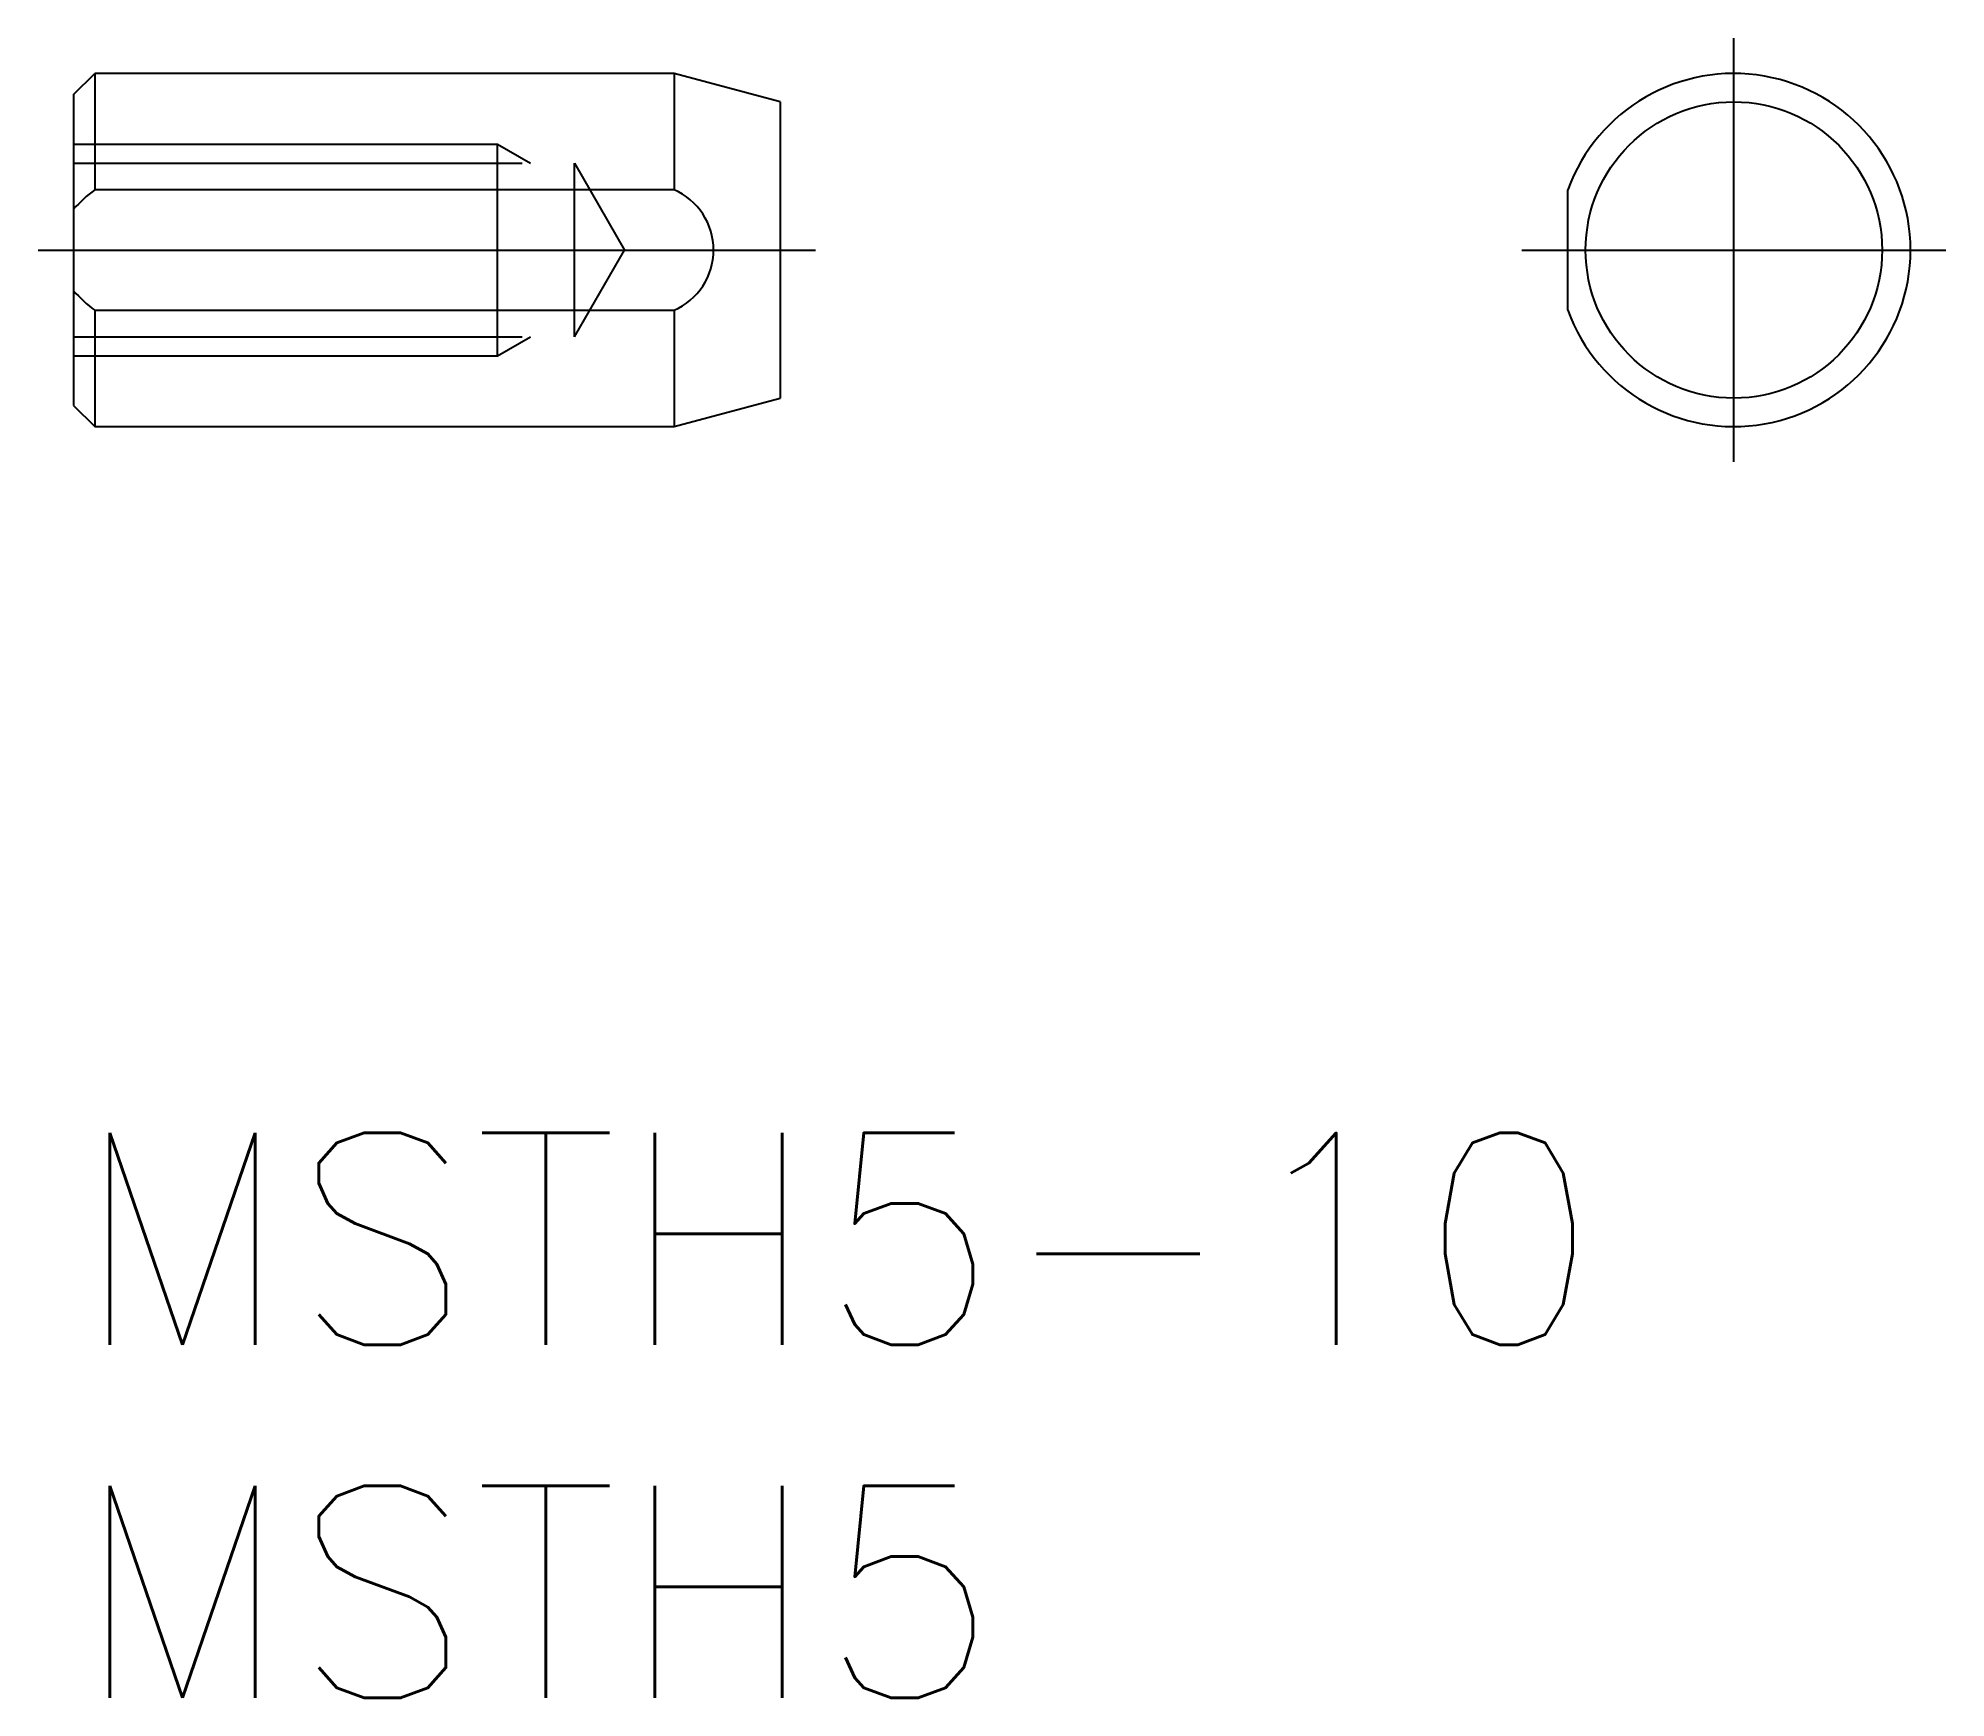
# Model space of a CAD drawing. Extents: x -0.5 to 26.5, y -8 to 15.5.
import ezdxf

# ---------------------------------------------------------------- set-up
doc = ezdxf.new("R2010")
doc.units = 0
doc.header["$LTSCALE"] = 0.5
doc.linetypes.add('CENTER', pattern=[50.8, 31.75, -6.35, 6.35, -6.35])
doc.linetypes.add('DASHED', pattern=[19.05, 12.7, -6.35])
for name, color, linetype in [('MSM_CENTER', 1, 'CENTER'), ('MSM_CONTINUOUS', 7, 'CONTINUOUS'), ('MSM_DASHED', 4, 'DASHED'), ('MSM_PART_NUMBER', 7, 'CONTINUOUS')]:
    doc.layers.add(name, color=color, linetype=linetype)
doc.styles.get("Standard").update_dxf_attribs({"font": 'txt.shx', "height": 3, "bigfont": 'bigfont.shx'})

# ---------------------------------------------------------------- blocks, each defined once
blk = doc.blocks.new('*U2')
at = {"layer": 'MSM_PART_NUMBER'}
blk.add_text('MSTH5-10', height=3, dxfattribs=at).set_placement((0, -3))
blk = doc.blocks.new('*U3')
at = {"layer": 'MSM_PART_NUMBER'}
blk.add_text('MSTH5', height=3, dxfattribs=at).set_placement((0, -8))

msp = doc.modelspace()

# ---------------------------------------------------------------- linework, layer by layer
at = {"layer": 'MSM_CENTER'}
for p, q in [((23.5, 9.5), (23.5, 15.5)), ((-0.5, 12.5), (10.5, 12.5)), ((20.5, 12.5), (26.5, 12.5))]:
    msp.add_line(p, q, dxfattribs=at)
at = {"layer": 'MSM_CONTINUOUS'}
for p, q in [((0, 14.7), (0.3, 15)), ((8.5, 15), (0.3, 15)), ((0.3, 15), (0.3, 13.353)), ((10, 14.598), (8.5, 15)), ((8.5, 15), (8.5, 13.353)), ((0, 14.7), (0, 10.3)), ((10, 14.598), (10, 10.402)), ((8.5, 13.353), (0.3, 13.353)), ((21.15, 11.647), (21.15, 13.353)), ((0.3, 11.647), (8.5, 11.647)), ((0.3, 11.647), (0.3, 10)), ((8.5, 11.647), (8.5, 10)), ((0, 10.3), (0.3, 10)), ((8.5, 10), (10, 10.402)), ((0.3, 10), (8.5, 10))]:
    msp.add_line(p, q, dxfattribs=at)
msp.add_circle((23.5, 12.5), 2.098, dxfattribs=at)
for centre, radius, start, end in [((23.5, 12.5), 2.5, 199.9484, 160.0516), ((1.704, 11.53), 2.301, 127.5996, 137.775), ((8.129, 12.5), 0.93, 293.4829, 66.5171), ((1.704, 13.47), 2.301, 222.225, 232.4004)]:
    msp.add_arc(centre, radius, start, end, dxfattribs=at)
at = {"layer": 'MSM_DASHED'}
for p, q in [((0, 14), (6, 14)), ((6, 14), (6.469, 13.729)), ((6, 11), (6, 14)), ((0, 13.729), (7.09, 13.729)), ((7.09, 11.27), (7.09, 13.729)), ((7.09, 13.729), (7.8, 12.5)), ((7.09, 11.27), (7.8, 12.5)), ((0, 11.27), (7.09, 11.27)), ((6, 11), (6.469, 11.27)), ((0, 11), (6, 11))]:
    msp.add_line(p, q, dxfattribs=at)

# ---------------------------------------------------------------- block references
at = {"layer": 'MSM_CONTINUOUS'}
for name in ['*U2', '*U3']:
    msp.add_blockref(name, (0, 0), dxfattribs=at)

doc.saveas('drawing.dxf')
